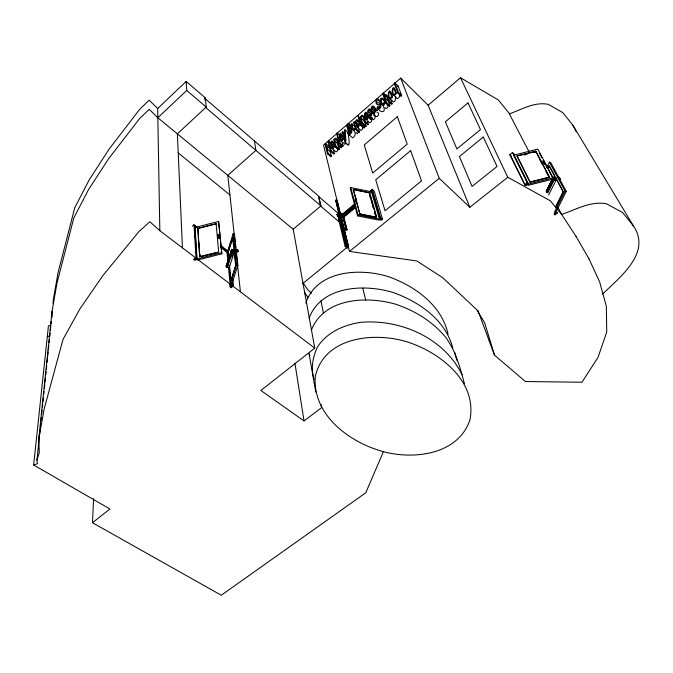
<?xml version="1.0" encoding="UTF-8"?>
<svg xmlns="http://www.w3.org/2000/svg" width="673" height="673" viewBox="0 0 673 673"><rect width="100%" height="100%" fill="white"/><g stroke="black" fill="none" stroke-linecap="round" stroke-linejoin="round"><path stroke-width="1.01" d="M368.282 124.328L365.035 121.291C365.691 119.222 361.923 111.55 360.938 117.102L360.652 116.244L360.08 116.74L362.209 123.723L365.464 126.751L366.078 126.23L362.823 123.193C358.928 117.245 363.37 112.172 364.421 121.821L367.668 124.858L368.282 124.328L366.827 119.701C361.881 118.566 365.624 107.066 367.853 114.839L371.084 117.893L369.872 118.936M339.411 149.162L336.138 146.218C332.588 140.161 336.921 135.021 337.703 144.872L340.975 147.824L341.573 147.311L338.3 144.35C339.032 142.365 335.608 134.398 334.506 139.992L334.254 139.118L333.69 139.605L335.541 146.731L338.813 149.684L339.411 149.162L338.09 143.475M383.417 451.667C349.691 442.531 312.465 415.359 315.275 376.644C324.033 336.736 374.045 331.839 406.694 341.724C439.612 352.088 477.435 381.036 469.964 419.859C458.237 454.561 414.358 459.962 383.417 451.667L365.75 492.804L221.274 595.243L92.47 522.728L93.614 498.718M231.79 251.021L232.118 249.733L234.187 249.952L234.364 251.811L229.165 267.82L227.196 267.467L227.045 265.877M367.853 114.839L365.431 116.942L366.019 118.112L367.214 118.322L367.862 116.564L371.664 119.861C372.211 122.259 368.947 123.941 368.266 121.073M368.417 116.808L367.887 118.877L366.751 119.668M395.817 93.656L396.103 92.563M342.784 136.518L340.403 138.571L341.632 140.211L342.75 138.259L343.272 138.52C339.2 149.557 337.779 125.069 342.784 136.518L345.384 138.89M50.904 325.084L48.422 325.984L33.65 465.001L37.461 463.68L36.931 460.164L39.253 452.904L38.832 438.434L52.048 311.313L56.953 283.232L73.828 217.85L88.634 189.441L108.715 158.576L139.757 118.406L149.246 109.363L157.827 117.733L293.201 229.249L314.762 348.143L260.863 390.475L304.028 420.936L321.635 407.577L321.114 404.616M36.931 460.164L39.404 436.213M39.623 434.135L40.052 429.971M40.38 426.85L40.7 423.721M41.028 420.6L41.347 417.479M41.676 414.349L42.105 410.185M42.433 407.064L42.752 403.935M42.971 401.857L43.4 397.693M43.72 394.571L44.048 391.442M44.368 388.321L44.805 384.157M45.015 382.071L45.453 377.906M45.772 374.785L46.092 371.656M46.311 369.578L46.74 365.414M47.068 362.293L47.497 358.12M47.716 356.042L48.145 351.878M48.363 349.792L48.793 345.628M49.121 342.507L49.44 339.385M49.76 336.256L50.088 333.135M50.399 330.149L50.795 326.27M51.098 323.36L51.299 321.416L51.518 323.099M344.938 142.079L345.897 140.135L345.013 129.796L344.374 130.352L345.022 136.35L342.683 131.815L342.035 132.379L345.207 138.293L344.938 142.079C352.349 151.425 347.655 134.894 348.244 132.766L345.013 129.796M334.01 144.098L331.654 146.134L332.849 147.799L333.968 145.848L334.481 146.117C330.359 157.146 329.19 132.564 334.01 144.098L335.314 145.275M388.22 99.755L388.144 100.849L384.931 97.753C386.31 91.183 389.314 104.694 389.877 105.754L389.246 106.292L386.016 103.179L382.643 93.505L383.257 92.975L385.806 95.44M355.142 126.81L351.912 123.815L351.314 124.337C350.734 126.188 354.04 134.045 355.352 128.762L358.608 131.773L357.262 133.767L356.084 132.48M38.832 438.434L44.182 408.89L63.01 339.444L79.902 308.899L102.961 275.493L138.865 231.68L149.886 221.745L159.838 230.704L194.867 257.263M543.7 162.386L543.01 162.513L543.439 162.227M236.997 249.675C237.031 248.741 237.157 251.004 235.668 249.321M392.031 96.247L391.98 98.056M227.196 267.467L232.345 251.618L232.118 249.733M227.71 263.623L226.851 266.55L227.508 266.668M229.703 256.8L231.125 251.921M558.262 176.949L558.304 177.293M230.763 286.849L230.031 286.294L231.487 285.074L237.88 265.431L234.465 233.968L233.161 233.724L227.053 253.023L227.853 261.233M228.484 258.558L227.878 252.434L232.639 237.409L233.178 239.495M228.803 258.617L228.197 252.493L232.959 237.476M232.345 241.599L233.295 238.595M226.254 265.97L231.554 250.104L231.722 251.685L226.465 267.341L231.386 251.576L231.31 250.062M226.288 266.34L231.268 250.465M226.321 266.71L231.554 250.104M226.355 267.088L231.344 251.206M226.465 267.341L232.034 250.583L232.311 251.694M231.865 257.322L233.455 252.375M232.639 237.409L235.643 265.768L230.696 281.028L229.182 265.709M231.647 279.186L235.643 265.768M231.487 285.074L230.158 284.839L236.534 265.187L233.161 233.724M352.198 129.595L350.254 127.803C351.727 125.094 348.538 121.552 346.603 125.43L349.279 134.886L352.534 137.872C355.117 136.695 356.084 133.321 354.343 131.084M305.82 303.06C316.806 270.134 360.122 267.761 388.355 276.645C414.896 286 441.825 305.298 448.075 334.237M309.067 318.203C321.198 285.722 364.303 283.728 392.805 292.419C418.968 301.588 445.795 320.028 452.828 348.286M311.414 330.014C324.176 297.609 367.382 295.767 396.17 304.373C415.308 310.884 432.874 321.778 445.82 337.467C455.798 351.171 460.155 367.626 464.446 383.778M235.903 251.946C235.264 250.44 240.463 253.872 237.064 249.582M381.44 219.6L380.725 220.189L379.488 219.104L371.555 191.822L350.709 187.565L350.322 188.591L357.548 215.89L379.076 220.138L380.203 218.515L372.102 190.753L370.503 192.083M353.098 190.131L353.392 189.365L369.628 192.671L376.594 217.48L359.878 214.174L353.291 189.618L369.527 192.924L376.594 217.48M357.548 215.89L357.952 214.847L350.709 187.565M359.878 214.174L353.392 189.365M369.628 192.671L369.326 193.437L372.152 203.263M555.604 177.47L556.638 178.867L556.007 180.431L554.157 180.028L554.796 178.538L553.879 176.915L546.543 191.855M546.72 167.686L549.412 162.151L550.623 162.42L566.304 191.376L555.864 212.079L554.19 213.358L554.788 213.955M547.696 168.62L549.059 165.827L563.385 191.998L555.747 207.191M547.999 168.679L549.361 165.894M546.19 191.174L553.248 177.436L554.022 178.883L547.225 192.655M546.274 191.342L552.6 178.496M546.367 191.519L553.248 177.436M546.451 191.687L553.231 177.924M547.082 191.115L553.416 178.261M547.166 191.283L553.509 178.429M546.804 192.377L553.593 178.597M546.897 192.545L553.686 178.774L537.761 149.07L513.676 155.227L524.351 176.696M547.443 191.687L554.022 178.883M547.612 192.436L554.291 178.9L553.913 177.933M547.687 192.747L554.157 180.028M548.613 194.977L556.007 180.431M232.143 249.666L234.204 250.019M555.435 207.133L563.074 191.931M549.412 162.151L565.051 191.115L554.628 211.818L556.462 212.676M346.267 143.004L344.87 144.333L343.255 142.626M559.642 179.397L559.667 178.808L559.389 179.363M379.925 103.592L381.263 102.927M359.491 124.211L360.4 123.782M371.866 113.527L372.463 113.039L373.271 113.745L373.885 113.207M374.154 113.014L372.859 111.794L372.245 112.324C373.044 115.218 376.157 112.526 375.298 110.523L375.955 110.019L376.771 110.725L377.385 110.187L375.904 108.9M159.838 230.704L157.667 108.504L186.177 81.433L205.383 97.947L206.182 107.049L177.369 133.834L182.45 247.849M157.827 117.733L186.724 90.418L186.177 81.433M602.688 293.992C619.875 277.083 651.801 252.804 633.352 225.817L572.891 125.245L562.889 112.685L548.344 104.349C534.227 101.589 522.055 109.438 509.335 113.863M205.072 100.42L204.895 98.401L205.383 97.947M192.453 226.136L194.017 224.757L197.298 227.306M197.265 227.819L194.783 225.901L194.32 226.313L195.969 227.592M339.764 135.323L337.181 132.968L336.584 133.481L339.259 143.526L342.532 146.487L343.129 145.965L342.044 141.944M394.883 82.88L394.269 83.418L397.827 92.992L401.049 96.138L401.68 95.6L398.071 86.001L394.883 82.88L398.458 92.453L401.68 95.6M561.669 214.477L550.236 200.764L507.762 177.235L469.863 207.284L428.112 105.215L400.696 78.11L323.536 145.074L343.743 228.029L340.782 217.186M328.904 146.504L325.665 143.593L325.059 144.123L327.423 153.738L330.704 156.658L331.318 156.128L330.199 151.652L326.935 148.733L329.282 146.697L330.401 151.164L333.682 154.1L334.304 153.562L333.076 148.758M331.2 143.374L328.609 141.036L327.995 141.574L329.021 145.662L326.674 147.698L325.665 143.593M194.017 224.757L195.969 257.364L193.538 259.475L194.304 260.056L196.743 257.944L194.783 225.901M347.504 125.893L348.858 124.833C350.625 125.271 349.91 128.383 348.353 128.888L347.504 125.893L350.086 128.274M355.352 128.762L358.835 132.463L359.407 131.958L357.313 124.934L354.082 121.939L353.485 122.461C357.388 128.652 352.77 133.313 351.912 123.815M361.687 119.996L359.113 117.582L358.507 118.112L360.619 125.094L363.874 128.122L364.48 127.601L363.563 124.598M378.781 100.925L379.421 100.361C375.929 94.632 373.658 107.1 379.614 104.298C381.86 105.518 378.806 109.682 377.864 106.738L377.216 107.293C380.868 113.047 383.299 100.47 377.183 103.146C374.508 97.316 381.053 100.832 381.986 103.995L381.667 103.314M397.449 86.539L398.071 86.001M357.632 121.434L358.246 120.904C357.38 117.834 354.402 121.19 355.546 123.075C356.236 124.69 360.593 123.588 357.775 126.364L356.9 125.582L356.286 126.103C357.624 129.704 360.812 124.816 358.759 123.041C352.829 123.42 357.758 117.573 360.223 123.84M370.049 110.692L370.663 110.162C369.755 107.125 366.751 110.456 367.929 112.349C368.661 113.956 373.078 112.778 370.251 115.596L369.342 114.822L368.728 115.352L369.662 116.622L370.503 116.639L371.631 115.352L371.782 113.56L370.924 112.063L368.695 112.122L368.913 110.153L369.57 110.044L373.271 113.745M376.771 110.725L373.549 107.663L374.171 107.125C373.246 104.105 370.234 107.428 371.429 109.329C372.169 110.927 376.602 109.724 373.767 112.551L372.859 111.794M383.164 99.789L383.753 99.276C376.518 92.512 383.736 114.46 384.561 101.615L383.972 102.119C384.157 107.73 379.143 100.37 382.146 98.838L385.73 102.262M348.639 129.889L350.12 128.736C351.979 129.426 351.39 132.69 349.615 133.313L348.639 129.889L351.239 132.278M347.605 133.321L348.244 132.766M327.423 153.738L328.037 153.208L326.935 148.733M330.401 151.164L331.023 150.626L328.609 141.036M335.541 146.731L336.138 146.218M337.703 144.872L338.3 144.35M339.259 143.526L339.857 143.004L337.181 132.968M349.279 134.886C351.962 133.734 353.022 129.729 350.692 127.82L350.254 127.803M355.571 129.452L356.152 128.947L354.082 121.939M360.619 125.094L361.233 124.564L359.113 117.582M362.209 123.723L362.823 123.193M364.421 121.821L365.035 121.291M386.016 103.179L386.647 102.641L384.931 97.753M383.257 92.975L384.535 96.626C385.478 91.175 389.457 98.62 388.893 100.698L388.271 101.236L391.501 104.357L392.123 103.819L390.273 98.721M397.827 92.992L398.458 92.453M387.194 105.224L387.783 104.71L384.561 101.615M373.397 115.058C377.124 115.083 373.818 122.696 371.967 118.406L372.581 117.876M428.112 105.215L460.517 77.757L498.365 99.983L508.813 112.854L529.188 152.039M293.201 229.249L320.903 205.888L318.758 196.205L204.895 98.401M232.387 282.088L232.707 285.217L230.284 287.253L231.016 287.808L233.438 285.773L232.816 279.589M340.597 215.671L338.225 217.648L345.148 246.495L347.218 248.236L347.916 247.664L345.838 245.923L339.015 217.589L346.259 246.268L348.177 245.393L342.927 223.983M342.178 214.351L354.839 203.818M369.872 191.3L372.245 189.332L374.238 191.115L382.567 219.381L381.852 219.962L379.791 218.153L371.698 190.392L370.108 191.721M343.003 214.275L354.957 204.323M342.565 215.276L340.715 215.621L344.517 230.477L346.317 230.015L342.565 215.276L355.361 204.676M342.406 214.62L342.574 215.932L354.679 205.854M344.61 215.654L346.999 213.669M348.589 212.348L350.978 210.363M343.398 216.74L354.469 207.536M343.827 216.908L355.882 206.905M343.415 217.329L355.369 207.402M345.148 246.495L345.838 245.923M379.791 218.153L380.514 217.572L372.245 189.332M302.455 283.821L348.572 246.15M347.504 247.319L348.202 246.747L342.633 224.059M344.273 230.166L349.464 251.441L439.233 178.337L400.696 78.11M514.811 155.135L513.356 153.663L528.011 183.106L525.184 185.319L509.806 154.689L512.498 152.527L514.702 154.773M342.574 215.932L343.18 215.781L343.003 214.107L347.016 229.838L346.427 228.517M92.47 522.728L109.951 508.998L33.65 465.001M524.57 184.696L527.388 182.484L512.498 152.527M525.277 178.564L528.212 185.319L553.231 178.968L553.097 177.798L528.061 184.166L526.37 185.496L525.748 184.873M372.127 112.021L373.717 112.778M47.278 336.685L49.794 335.777M338.965 213.762C334.262 214.393 339.781 217.699 339.419 215.604M557.766 206.973L561.635 214.418C576.248 209.539 590.263 200.933 606.356 203.717L622.525 212.483L633.352 225.817M544.39 164.405C545.542 165.617 542.001 157.785 543.439 162.605M218.582 236.139L218.035 234.633L219.095 238.217L218.54 238.494L218.742 238.099M226.254 265.751L226.708 267.383M218.599 221.425L195.086 227.449L197.021 258.945L197.416 260.039L221.821 253.822L218.599 221.425L221.821 253.822M216.21 223.873L197.896 228.568L199.721 256.893L197.795 228.298L216.117 223.604L216.395 224.42M337.047 204.441L342.515 228.34L335.676 200.209L336.862 199.898L340.639 214.628M517.049 155.934L535.809 151.139L549.555 177.31L535.851 151.425L517.049 155.934L530.122 182.248L517.091 156.22M524.074 155.026L527.035 154.268M533.941 152.502L535.918 151.997M339.091 210.245L337.703 203.221M342.364 215.074L342.969 214.923M340.824 216.041L342.641 215.562L342.187 213.728M343.121 215.537L343.095 214.132M341.034 216.866L342.894 216.58L341.076 217.043M340.336 217.202L346.957 245.704L348.202 246.747M199.62 256.623L218.675 252.064L216.117 223.604M200.722 256.64L217.682 252.325M221.442 252.728L197.021 258.945L195.557 260.215L194.791 259.635M530.088 181.962L549.521 177.016M531.098 182.004L548.588 177.554M345.981 229.3L346.587 229.148M346.233 229.678L342.49 215.604M342.776 214.165L346.999 229.846M376.897 112.029C381.364 113.518 376.266 120.046 374.18 114.158M355.681 202.068C356.698 203.49 356.034 195.776 355.218 200.352M559.557 179.136L559.978 178.909L558.397 176.957M349.464 251.441L416.797 260.947L442.615 277.613L476.568 309.504L484.695 322.939L494.495 355.159L525.394 381.524L581.935 382.23L598.028 357.405L606.726 331.949L606.356 306.375L599.567 281.676L588.951 258.802M369.048 114.915L370.36 116.008M236.534 265.187L237.88 265.431M227.112 265.995L227.381 267.114L232.143 251.66L234.305 252.064M232.076 251.071L231.411 250.945L231.512 251.929L232.177 252.055L232.034 250.583M232.387 251.231L234.381 251.652M359.979 213.913L376.703 217.228M357.952 214.847L379.488 219.104M565.051 191.115L566.304 191.376M553.988 176.957L555.839 177.361M554.788 178.463L556.621 178.808M554.72 178.875L556.571 179.279M553.593 179.186L554.207 179.321M371.664 119.861L367.862 116.564M195.969 257.364L196.743 257.944M232.707 285.217L233.438 285.773M196.247 258.365L314.762 348.143M221.198 246.419L227.802 251.551M220.736 246.823L228.164 252.594M221.038 247.588L227.524 252.627M220.264 245.157L227.642 250.894M178.219 152.922L229.93 194.943M186.724 90.418L206.182 107.049M205.694 107.503L320.903 205.888M320.651 206.098L340.252 222.83M318.514 196.415L339.899 214.78M380.514 217.572L382.567 219.381M328.037 153.208L331.318 156.128M331.023 150.626L334.304 153.562M334.481 146.117L337.745 149.061C338.006 150.449 336.357 153.015 335.061 151.257M333.968 145.848L335.272 147.025M331.654 146.134L333.615 147.892M226.389 267.299L226.237 265.785M334.817 141.128L338.065 144.064M339.857 143.004L343.129 145.965M342.75 138.259L344.702 140.043M340.403 138.571L342.355 140.346M386.083 102.346L384.99 102.103L384.493 103.827M343.272 138.52L345.88 140.901M342.683 131.815L344.626 133.591M346.603 125.43L347.891 126.617M349.001 129.485L350.305 130.68M351.314 124.337L352.602 125.531M356.152 128.947L359.407 131.958M489.12 340.673L490.634 342.069M356.9 125.582L358.196 126.785M356.286 126.103L358.886 128.518M358.246 120.904L360.19 122.713M361.233 124.564L364.48 127.601M361.292 118.212L364.522 121.233L366.078 126.23M365.792 116.555L367.079 117.767M365.431 116.942L367.374 118.759M439.233 178.337L469.863 207.284M369.342 114.822L370.638 116.042M368.728 115.352L371.967 118.406M370.663 110.162L373.246 112.601M374.171 107.125L377.385 110.187M377.864 106.738L379.151 107.966M377.216 107.293C379.799 113.081 386.563 113.518 383.509 106.57M311.532 293.293L307.729 289.668L303.254 283.072M379.421 100.361L381.347 102.212M383.753 99.276L385.679 101.135M386.647 102.641L389.877 105.754M388.893 100.698L392.123 103.819M157.667 108.504L149.196 100.184L139.824 109.152L109.186 148.994L89.349 179.615L74.72 207.831L58.013 272.809L53.142 300.738L53.192 303.691M527.388 182.484L528.011 183.106M527.447 183.544L528.061 184.166M509.806 154.689L511.278 156.178M379.824 107.15L379.042 105.518M384.922 107.503C386.479 110.347 388.91 106.612 387.783 104.71M304.541 292.427L307.931 297.39M361.998 126.053C364.068 127.845 360.871 132.732 359.533 129.115M561.635 214.418L576.155 236.576M462.048 374.651C443.953 337.955 400.654 318.968 360.997 322.3C343.996 324.798 327.196 332.092 317.496 346.906C312.81 356.926 310.514 368.518 314.114 379.21M576.13 236.517L588.984 258.869M394.336 95.507C397.406 98.241 393.789 105.653 391.669 99.739M549.841 166.795L554.678 175.796M556.613 179.397L563.385 191.998M539.376 152.99L541.849 157.625M544.819 163.194L547.788 168.763M548.773 170.614L553.231 178.968M540.318 160.317L542.278 164.019M546.198 171.413L548.15 175.115M539.864 159.678L542.312 164.305M546.232 171.708L548.184 175.401M572.891 125.245L576.265 131.874M373.549 107.663L372.413 107.133L372.194 109.093L374.432 109.026L375.298 110.523M510.664 155.816L525.184 185.319M460.517 77.757L507.762 177.235M334.506 150.163L334.767 150.777M395.606 96.34C396.86 101.387 401.318 96.685 398.954 93.53M400.326 94.22L401.049 96.138M477.838 310.27L494.495 355.159M309.773 355.512L309.058 353.586L315.763 392.056M197.795 228.298L198.081 229.106M337.762 214.149L337.77 214.039M370.932 117.396L371.084 117.893M358.608 131.773L358.835 132.463M372.716 205.231L373.565 208.176M374.693 212.104L376.392 218.002M369.797 195.658L370.638 198.602M371.21 200.571L372.051 203.515M372.615 205.484L373.465 208.437M374.592 212.365L375.441 215.31M347.941 144.056L348.219 145.057M340.816 144.476L341.573 147.311M454.696 352.358L456.824 360.417M338.107 147L338.813 149.684M339.007 213.938L338.872 213.4M337.4 203.296L340.168 214.107M348.177 245.393L343.575 227.432L342.338 227.752L346.957 245.704M343.693 229.098L346.763 241.06M337.308 205.416L338.065 208.361M339.327 213.274L340.084 216.226M335.676 200.209L340.21 217.875M343.331 230.259L346.149 241.22L343.979 232.21M371.16 115.394L371 114.536M362.755 288.187L365.733 300.158M346.368 228.282L346.772 229.905M341.463 217.976L342.439 221.981M338.283 216.142L338.199 215.966M318.724 197.382L320.441 205.13M320.945 300.738L323.343 312.844M294.934 363.235L304.028 420.936M254.478 140.985L255.883 150.365L227.811 175.384L234.305 235.382M374.482 111.525L374.541 111.954M535.809 151.139L535.952 152.275M234.532 237.451L234.978 241.599M235.205 243.651L235.651 247.748M235.87 249.792L236.316 253.889M236.534 255.942L236.98 260.039M237.199 262.083L240.421 291.788M233.506 242.541L233.825 245.578M234.793 254.688L235.23 258.735M235.55 261.772L235.87 264.817M231.907 282.492L232.219 285.63M229.51 265.768L230.923 280.069M228.45 267.391L230.158 284.839M229.829 284.242L230.031 286.294M199.099 243.542L199.225 245.569M199.755 253.662L199.881 255.69M198.998 243.273L199.132 245.3M199.721 254.402L199.847 256.43M194.817 234.583L195.002 237.687M195.507 245.956L195.692 249.06M52.048 311.313L52.149 317.252M355.866 199.208L355.277 199.04L355.866 199.208M357.843 115.756C358.255 118.532 359.189 114.09 357.843 115.756M364.993 114.217L365.145 115.949L366.936 114.402L365.834 112.988L364.993 114.217M542.993 161.066L543.675 160.973L542.993 161.066M340.058 135.803L340.159 137.561L341.909 136.039L340.891 134.583L340.058 135.803M559.642 178.9L560.323 178.909L559.667 178.825M331.335 143.349L331.419 145.116L333.16 143.61L332.168 142.138L331.335 143.349M237.14 251.98L237.14 251.98M558.876 177.479L559.532 177.352L558.876 177.479M543.759 162.513L544.432 162.412L543.784 162.437M217.859 234.877L218.33 234.549L217.867 234.961M395.505 92.983C391.476 99.478 392.359 80.92 395.505 92.983M391.543 96.407C387.522 102.893 388.464 84.31 391.543 96.407M237.519 251.576L238.183 251.736L237.552 251.509M217.833 236.215L218.506 236.324L217.867 236.147M237.359 250.036L238.023 250.053L237.359 250.036M396.212 93.269C389.911 103.028 392.039 76.587 396.212 93.269M392.25 96.693C385.957 106.435 388.17 79.961 392.25 96.693M218.06 237.249L218.725 237.123L218.094 237.199M355.563 198.914L356.168 198.956L355.563 198.914M337.266 215.856L337.863 215.873L337.266 215.856M336.921 214.443L337.518 214.586L336.954 214.384M355.933 200.276L356.547 200.335L355.933 200.276M544.701 163.396L544.011 163.522L544.701 163.396M356.429 201.294L355.824 201.101L356.429 201.294M397.356 116.673L364.261 144.914L372.691 173.062L407.199 144.115L397.356 116.673M410.639 150.634L375.727 179.775L385.057 210.767L421.534 180.886L410.639 150.634M467.987 102.902L445.366 121.788L456.883 148.943L480.48 129.586L467.987 102.902M483.281 137.056L459.432 156.531L472.084 186.446L497.036 166.475L483.281 137.056M557.017 212.247L554.224 214.376L554.821 214.973L557.606 212.836L557.017 212.247M342.195 213.778L340.378 214.241L342.195 213.778M233.935 252.955L231.949 252.594L233.935 252.955"/></g></svg>
